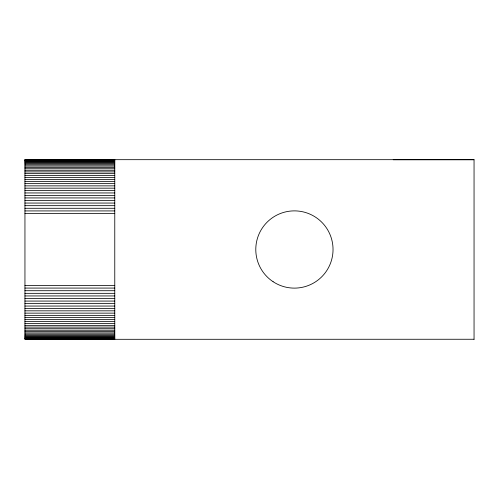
<?xml version="1.0" encoding="UTF-8"?>
<svg xmlns="http://www.w3.org/2000/svg" width="499" height="499" viewBox="0 0 499 499"><rect width="100%" height="100%" fill="white"/><g stroke="black" fill="none" stroke-linecap="round" stroke-linejoin="round"><path stroke-width="0.75" d="M24.95 159.742L114.77 159.742M393.212 159.742L474.05 159.742M24.95 159.942L114.77 159.942M24.95 160.266L114.77 160.266M24.95 160.715L114.77 160.715M24.95 161.296L114.77 161.296M24.95 162L114.77 162M24.95 162.83L114.77 162.83M24.95 163.784L114.77 163.784M24.95 164.857L114.77 164.857M24.95 166.042L114.77 166.042M24.95 167.346L114.77 167.346M24.95 168.762L114.77 168.762M24.95 170.284L114.77 170.284M24.95 171.912L114.77 171.912M24.95 173.64L114.77 173.64M24.95 175.467L114.77 175.467M24.95 177.382L114.77 177.382M24.95 179.384L114.77 179.384M24.95 181.468L114.77 181.468M24.95 183.632L114.77 183.632M24.95 185.865L114.77 185.865M24.95 188.167L114.77 188.167M24.95 190.531L114.77 190.531M24.95 192.951L114.77 192.951M24.95 195.415L114.77 195.415M24.95 197.928L114.77 197.928M24.95 200.479L114.77 200.479M24.95 203.056L114.77 203.056M24.95 205.663L114.77 205.663M24.95 208.289L114.77 208.289M24.95 210.927L114.77 210.927M24.95 213.572L114.77 213.572M24.95 285.428L114.77 285.428M24.95 288.073L114.77 288.073M24.95 290.711L114.77 290.711M24.95 293.337L114.77 293.337M24.95 295.944L114.77 295.944M24.95 298.521L114.77 298.521M24.95 301.072L114.77 301.072M24.95 303.585L114.77 303.585M24.95 306.049L114.77 306.049M24.95 308.469L114.77 308.469M24.95 310.833L114.77 310.833M24.95 313.135L114.77 313.135M24.95 315.368L114.77 315.368M24.95 317.532L114.77 317.532M24.95 319.616L114.77 319.616M24.95 321.618L114.77 321.618M24.95 323.533L114.77 323.533M24.95 325.36L114.77 325.36M24.95 327.088L114.77 327.088M24.95 328.716L114.77 328.716M24.95 330.238L114.77 330.238M24.95 331.654L114.77 331.654M24.95 332.958L114.77 332.958M24.95 334.143L114.77 334.143M24.95 335.216L114.77 335.216M24.95 336.17L114.77 336.17M24.95 337L114.77 337M24.95 337.704L114.77 337.704M24.95 338.285L114.77 338.285M24.95 338.734L114.77 338.734M24.95 339.058L114.77 339.058M474.05 339.258L24.95 339.32L24.95 159.68L474.05 159.68L474.05 339.32M114.77 159.68L114.77 339.32M273.103 281.71A38.623 38.623 0 0 0 332.964 251.845A38.623 38.623 0 0 0 277.17 214.938A38.623 38.623 0 0 0 273.103 281.71"/></g></svg>
